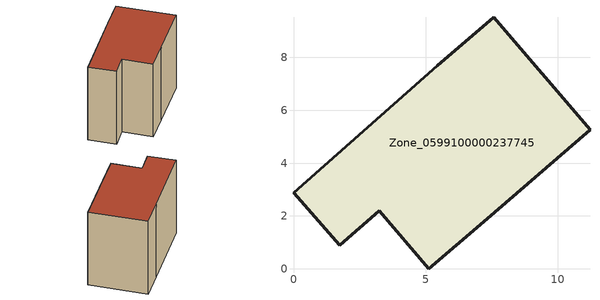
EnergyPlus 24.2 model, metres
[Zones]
Zone_0599100000237745
 floor ground (C_G): 7.21,1.78 5.11,0 3.24,2.2 1.75,0.88 0,2.88 5.44,7.69 7.58,9.52 11.22,5.25 z0.23
 wall outside (C_F): 5.44,7.69 0,2.88 1.75,0.88 3.24,2.2 5.11,0 7.21,1.78 11.22,5.25 7.58,9.52 5.44,7.69 z0.23:8.09
 roof outside (C_R): 11.22,5.25 7.58,9.52 5.44,7.69 0,2.88 1.75,0.88 3.24,2.2 5.11,0 7.21,1.78 z8.09
[BUILDING]
Pand.0599100000237745: North Axis=0; Terrain=City; Loads Convergence Tolerance Value=0.04; Temperature Convergence Tolerance Value=0.4; Solar Distribution=FullExterior; Maximum Number of Warmup Days=25; Minimum Number of Warmup Days=1
[Site:Location]
Rotterdam.The.Hague.AP_ZH_NLD Design_Conditions: Latitude=51.96; Longitude=4.45; Time Zone=1; Elevation=-4.5
[SITE:GROUNDTEMPERATURE:BUILDINGSURFACE]
18, 18, 18, 18, 18, 18, 18, 18, 18, 18, 18, 18
[MATERIAL] Thermal Absorptance=0.9; Solar Absorptance=0.7; Visible Absorptance=0.7
Name | Roughness | Thickness | Conductivity | Density | Specific Heat
G.TC.1946 | MediumSmooth | 0.15 | 1 | 540 | 1210
F.TC.1946 | Rough | 0.3 | 0.857143 | 1920 | 840
R.TC.1946 | MediumRough | 0.2 | 0.909091 | 1500 | 1000
[CONSTRUCTION]
C_G: G.TC.1946
C_F: F.TC.1946
C_R: R.TC.1946
[ZONE]
Zone_0599100000237745: Type=1; Multiplier=1; Ceiling Height=Autocalculate; Volume=Autocalculate; Floor Area=autocalculate; Part of Total Floor Area=Yes
[ZONEINFILTRATION:DESIGNFLOWRATE]
Infil_Zone_0599100000237745: Zone or ZoneList or Space or SpaceList=Zone_0599100000237745; Schedule=AlwaysOn; Design Flow Rate Calculation Method=Flow/Area; Flow Rate per Floor Area=0.003; Constant Term Coefficient=1; Temperature Term Coefficient=0; Velocity Term Coefficient=0; Velocity Squared Term Coefficient=0
[HVACTEMPLATE:ZONE:IDEALLOADSAIRSYSTEM]
Zone_0599100000237745: Maximum Heating Supply Air Temperature=50; Minimum Cooling Supply Air Temperature=13; Maximum Heating Supply Air Humidity Ratio=0.0156; Minimum Cooling Supply Air Humidity Ratio=0.0077; Heating Limit=NoLimit; Cooling Limit=NoLimit; Dehumidification Control Type=ConstantSensibleHeatRatio; Cooling Sensible Heat Ratio=0.7; Dehumidification Setpoint=60; Humidification Control Type=None; Humidification Setpoint=30; Outdoor Air Method=None; Outdoor Air Flow Rate per Person=0.00944; Outdoor Air Flow Rate per Zone Floor Area=0; Outdoor Air Flow Rate per Zone=0; Demand Controlled Ventilation Type=None; Outdoor Air Economizer Type=NoEconomizer; Heat Recovery Type=None; Sensible Heat Recovery Effectiveness=0.7; Latent Heat Recovery Effectiveness=0.65
[ZONECONTROL:THERMOSTAT]
ThermostatControl_Zone_0599100000237745: Zone or ZoneList=Zone_0599100000237745; Control Type Schedule=DualSetpointControlType; Control 1=Thermostat_Zone_0599100000237745; Temperature Difference Between Cutout And Setpoint=0
[THERMOSTATSETPOINT:DUALSETPOINT]
Thermostat_Zone_0599100000237745: Heating Setpoint Temperature Schedule=HeatingSetpoint_Zone_0599100000237745; Cooling Setpoint Temperature Schedule=CoolingSetpoint_Zone_0599100000237745
[SCHEDULE:COMPACT]
HeatingSetpoint_Zone_0599100000237745: Through: 12/31, For: AllDays, Until: 24:00, 21
CoolingSetpoint_Zone_0599100000237745: Through: 12/31, For: AllDays, Until: 24:00, 24
DualSetpointControlType: Through: 12/31, For: AllDays, Until: 24:00, 4
AlwaysOn: Through: 12/31, For: AllDays, Until: 24:00, 1
